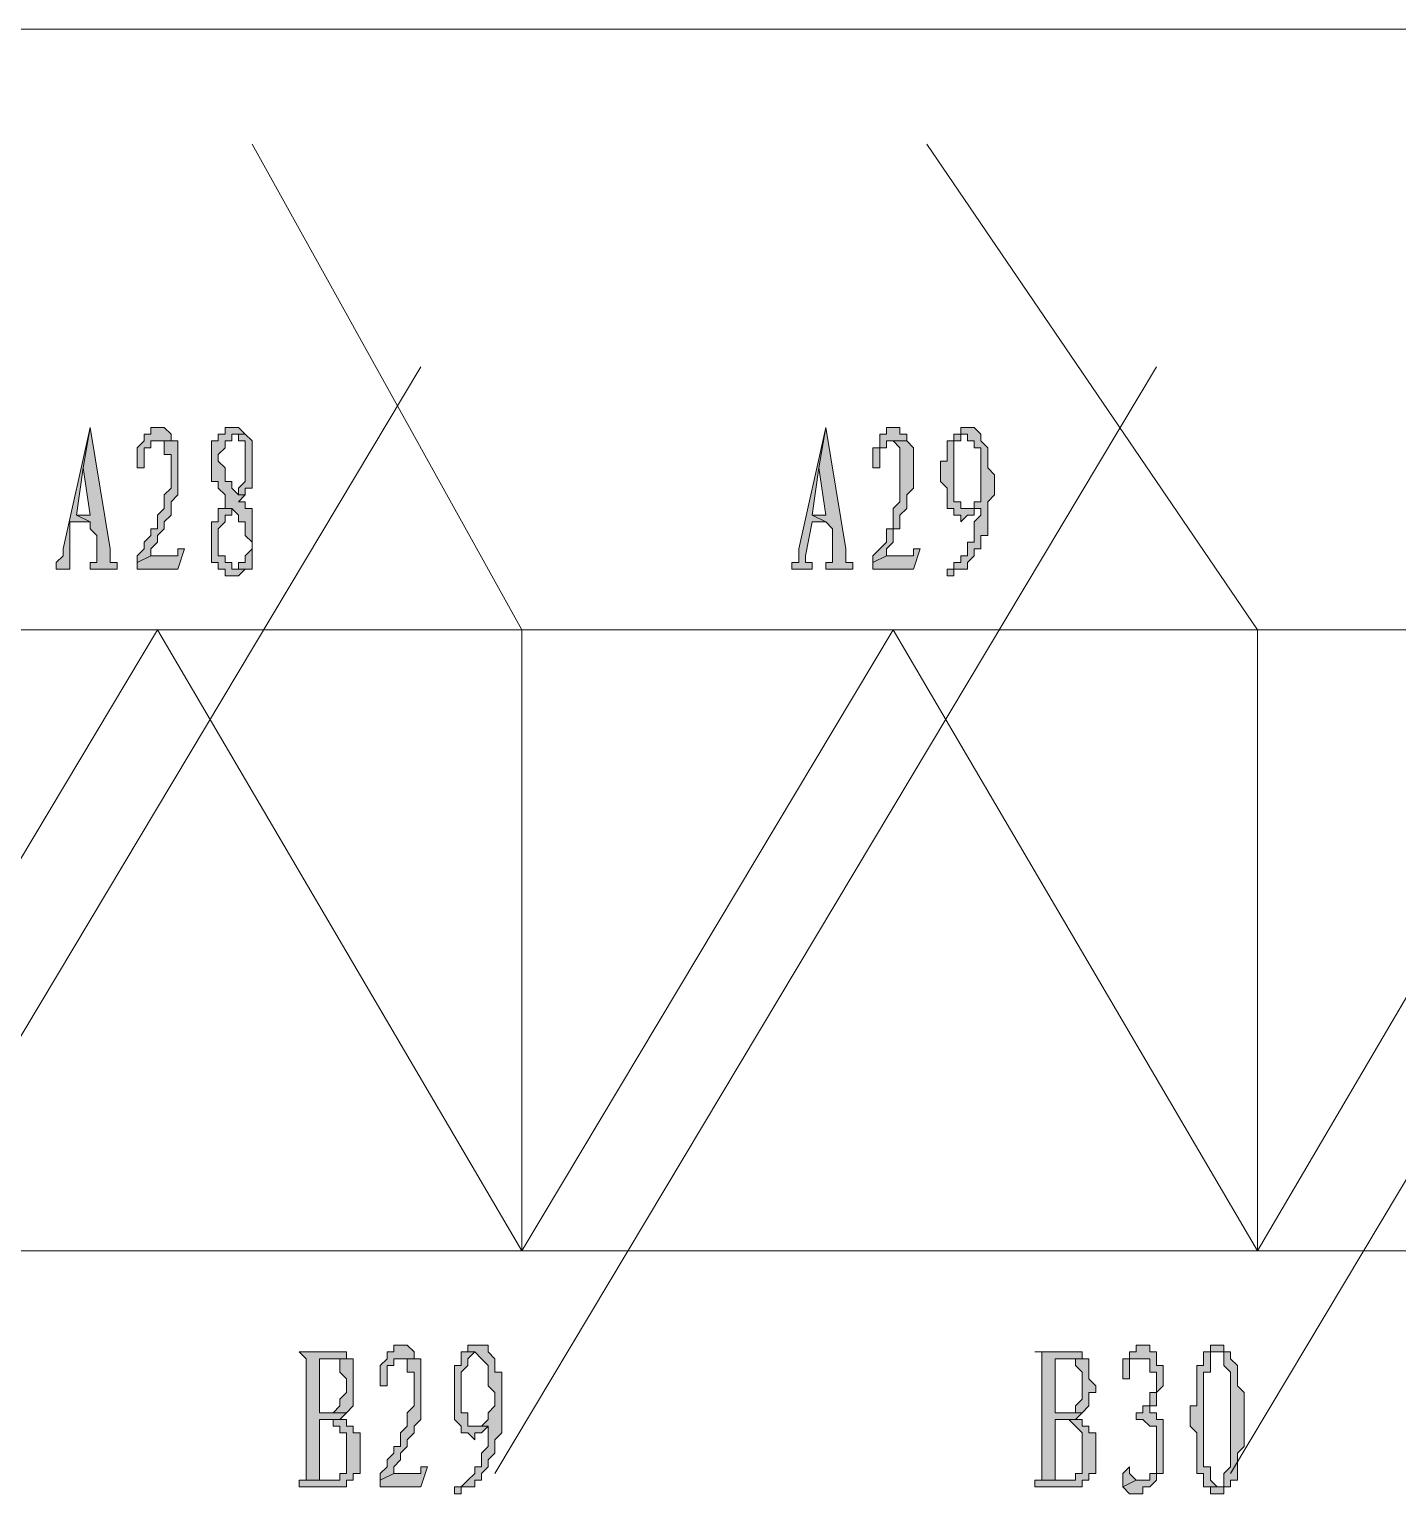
# Model space of a CAD drawing. Header units: millimetres. Extents: x 6 to 291, y 4 to 206.
# Drawn here: x 161.59 to 170.17, y 186.01 to 195.2 of the extents above; entities that cross this region are included whole.
import ezdxf

# ---------------------------------------------------------------- set-up
doc = ezdxf.new("R2010")
doc.units = ezdxf.units.MM
doc.layers.add('C00-00-00', color=7, linetype='Continuous')

msp = doc.modelspace()

# ---------------------------------------------------------------- hatches: boundary and pattern name
at = {"layer": 'C00-00-00'}
h = msp.add_hatch(color=256, dxfattribs=at)
h.dxf.hatch_style = 2
h.paths.add_polyline_path([(161.967326, 192.701335), (161.797993, 191.939335), (161.797993, 191.897002), (161.75566, 191.854669), (161.75566, 191.812335), (161.840326, 191.812335), (161.840326, 191.854669), (161.840326, 191.897002), (161.840326, 192.108669), (161.967326, 192.108669), (161.88266, 192.151002), (161.924993, 192.447335)])
h = msp.add_hatch(color=256, dxfattribs=at)
h.dxf.hatch_style = 2
h.paths.add_polyline_path([(161.967326, 192.701335), (161.924993, 192.447335), (161.967326, 192.151002), (161.88266, 192.151002), (161.967326, 192.108669), (161.967326, 192.066335), (162.00966, 192.024002), (162.00966, 191.939335), (162.00966, 191.897002), (162.00966, 191.854669), (161.967326, 191.854669), (161.967326, 191.812335), (162.13666, 191.812335), (162.13666, 191.854669), (162.094326, 191.854669), (162.094326, 191.897002), (162.094326, 191.939335)])
h = msp.add_hatch(color=256, dxfattribs=at)
h.dxf.hatch_style = 2
h.paths.add_polyline_path([(162.390669, 192.701335), (162.348336, 192.701335), (162.348336, 192.659002), (162.306003, 192.659002), (162.306003, 192.616669), (162.263669, 192.574335), (162.263669, 192.489669), (162.263669, 192.447335), (162.306003, 192.447335), (162.306003, 192.532002), (162.306003, 192.574335), (162.348336, 192.574335), (162.348336, 192.616669), (162.390669, 192.616669), (162.517669, 192.616669), (162.475336, 192.616669), (162.475336, 192.659002), (162.433003, 192.701335)])
h = msp.add_hatch(color=256, dxfattribs=at)
h.dxf.hatch_style = 2
h.paths.add_polyline_path([(162.898665, 192.701335), (162.813998, 192.701335), (162.813998, 192.659002), (162.771665, 192.659002), (162.771665, 192.616669), (162.729331, 192.616669), (162.729331, 192.362669), (162.771665, 192.362669), (162.771665, 192.320335), (162.813998, 192.278002), (162.813998, 192.235669), (162.813998, 192.193335), (162.856331, 192.193335), (162.898665, 192.151002), (162.898665, 192.108669), (162.940998, 192.108669), (162.940998, 192.066335), (162.940998, 192.024002), (162.983331, 191.981669), (162.983331, 191.939335), (162.940998, 191.897002), (162.940998, 191.854669), (162.898665, 191.854669), (162.898665, 191.812335), (162.856331, 191.812335), (162.983331, 191.812335), (162.983331, 191.854669), (162.983331, 191.897002), (162.983331, 192.108669), (162.983331, 192.151002), (162.983331, 192.193335), (162.940998, 192.193335), (162.940998, 192.235669), (162.898665, 192.235669), (162.940998, 192.278002), (162.898665, 192.278002), (162.856331, 192.320335), (162.856331, 192.362669), (162.813998, 192.362669), (162.813998, 192.405002), (162.813998, 192.447335), (162.771665, 192.489669), (162.771665, 192.532002), (162.813998, 192.574335), (162.813998, 192.616669), (162.856331, 192.616669), (162.856331, 192.659002), (162.940998, 192.659002)])
h = msp.add_hatch(color=256, dxfattribs=at)
h.dxf.hatch_style = 2
h.paths.add_polyline_path([(162.941007, 192.659003), (162.85634, 192.659003), (162.898674, 192.659003), (162.898674, 192.61667), (162.941007, 192.61667), (162.941007, 192.574336), (162.941007, 192.405003), (162.941007, 192.36267), (162.898674, 192.320336), (162.898674, 192.278003), (162.941007, 192.278003), (162.941007, 192.320336), (162.98334, 192.320336), (162.98334, 192.36267), (162.98334, 192.405003), (162.98334, 192.574336), (162.98334, 192.61667)])
h = msp.add_hatch(color=256, dxfattribs=at)
h.dxf.hatch_style = 2
h.paths.add_polyline_path([(166.58166, 192.701335), (166.412327, 191.939335), (166.412327, 191.897002), (166.412327, 191.854669), (166.369994, 191.854669), (166.369994, 191.812335), (166.496994, 191.812335), (166.496994, 191.854669), (166.45466, 191.854669), (166.45466, 191.897002), (166.496994, 192.108669), (166.58166, 192.108669), (166.496994, 192.151002), (166.539327, 192.447335)])
h = msp.add_hatch(color=256, dxfattribs=at)
h.dxf.hatch_style = 2
h.paths.add_polyline_path([(166.58166, 192.701335), (166.539327, 192.447335), (166.58166, 192.151002), (166.496994, 192.151002), (166.58166, 192.108669), (166.623994, 192.066335), (166.623994, 191.981669), (166.623994, 191.939335), (166.623994, 191.854669), (166.58166, 191.854669), (166.58166, 191.812335), (166.750994, 191.812335), (166.750994, 191.854669), (166.70866, 191.854669), (166.70866, 191.897002), (166.70866, 191.939335)])
h = msp.add_hatch(color=256, dxfattribs=at)
h.dxf.hatch_style = 2
h.paths.add_polyline_path([(167.005003, 192.701335), (166.96267, 192.701335), (166.96267, 192.659002), (166.920337, 192.659002), (166.920337, 192.616669), (166.920337, 192.574335), (166.878003, 192.574335), (166.878003, 192.447335), (166.920337, 192.447335), (166.920337, 192.532002), (166.920337, 192.574335), (166.96267, 192.574335), (166.96267, 192.616669), (167.005003, 192.616669), (167.08967, 192.616669), (167.08967, 192.659002), (167.047337, 192.659002), (167.047337, 192.701335)])
h = msp.add_hatch(color=256, dxfattribs=at)
h.dxf.hatch_style = 2
h.paths.add_polyline_path([(167.386004, 192.659003), (167.386004, 192.61667), (167.343671, 192.61667), (167.343671, 192.574336), (167.343671, 192.48967), (167.301337, 192.48967), (167.301337, 192.36267), (167.343671, 192.320336), (167.343671, 192.278003), (167.343671, 192.23567), (167.343671, 192.193336), (167.386004, 192.193336), (167.386004, 192.151003), (167.428337, 192.151003), (167.428337, 192.10867), (167.470671, 192.151003), (167.513004, 192.151003), (167.513004, 192.193336), (167.470671, 192.193336), (167.428337, 192.193336), (167.428337, 192.23567), (167.386004, 192.23567), (167.386004, 192.278003), (167.386004, 192.320336), (167.386004, 192.48967), (167.386004, 192.532003), (167.386004, 192.61667), (167.428337, 192.61667), (167.428337, 192.659003), (167.470671, 192.659003)])
h = msp.add_hatch(color=256, dxfattribs=at)
h.dxf.hatch_style = 2
h.paths.add_polyline_path([(167.470672, 192.701335), (167.428339, 192.701335), (167.428339, 192.659002), (167.386006, 192.659002), (167.470672, 192.659002), (167.470672, 192.616669), (167.513006, 192.616669), (167.513006, 192.574335), (167.555339, 192.574335), (167.555339, 192.489669), (167.555339, 192.447335), (167.555339, 192.278002), (167.555339, 192.235669), (167.513006, 192.235669), (167.513006, 192.193335), (167.555339, 192.193335), (167.555339, 192.151002), (167.513006, 192.108669), (167.513006, 192.066335), (167.513006, 192.024002), (167.513006, 191.981669), (167.470672, 191.981669), (167.470672, 191.939335), (167.470672, 191.897002), (167.428339, 191.897002), (167.428339, 191.854669), (167.386006, 191.854669), (167.386006, 191.812335), (167.343672, 191.812335), (167.343672, 191.770002), (167.386006, 191.770002), (167.386006, 191.812335), (167.428339, 191.812335), (167.470672, 191.812335), (167.470672, 191.854669), (167.513006, 191.897002), (167.513006, 191.939335), (167.555339, 191.939335), (167.555339, 191.981669), (167.555339, 192.024002), (167.597672, 192.024002), (167.597672, 192.108669), (167.597672, 192.151002), (167.597672, 192.235669), (167.640006, 192.278002), (167.640006, 192.405002), (167.597672, 192.447335), (167.597672, 192.532002), (167.597672, 192.574335), (167.555339, 192.616669), (167.555339, 192.659002), (167.513006, 192.701335)])
h = msp.add_hatch(color=256, dxfattribs=at)
h.dxf.hatch_style = 2
h.paths.add_polyline_path([(162.517664, 192.616669), (162.390664, 192.616669), (162.432997, 192.616669), (162.432997, 192.574335), (162.432997, 192.532002), (162.475331, 192.532002), (162.475331, 192.320335), (162.432997, 192.278002), (162.432997, 192.235669), (162.432997, 192.193335), (162.390664, 192.151002), (162.390664, 192.108669), (162.390664, 192.066335), (162.348331, 192.066335), (162.348331, 192.024002), (162.305997, 191.981669), (162.305997, 191.939335), (162.263664, 191.897002), (162.263664, 191.854669), (162.348331, 191.897002), (162.348331, 191.939335), (162.390664, 191.981669), (162.390664, 192.024002), (162.432997, 192.066335), (162.432997, 192.108669), (162.475331, 192.151002), (162.475331, 192.193335), (162.475331, 192.235669), (162.517664, 192.278002), (162.517664, 192.320335), (162.517664, 192.574335)])
h = msp.add_hatch(color=256, dxfattribs=at)
h.dxf.hatch_style = 2
h.paths.add_polyline_path([(167.089672, 192.616669), (167.005005, 192.616669), (167.047339, 192.574335), (167.047339, 192.532002), (167.047339, 192.320335), (167.047339, 192.278002), (167.047339, 192.235669), (167.005005, 192.193335), (167.005005, 192.151002), (167.005005, 192.108669), (167.005005, 192.066335), (166.962672, 192.066335), (166.962672, 192.024002), (166.962672, 191.981669), (166.920339, 191.939335), (166.878005, 191.897002), (166.878005, 191.854669), (166.962672, 191.897002), (166.962672, 191.939335), (167.005005, 191.981669), (167.005005, 192.024002), (167.005005, 192.066335), (167.047339, 192.066335), (167.047339, 192.108669), (167.047339, 192.151002), (167.089672, 192.193335), (167.089672, 192.235669), (167.089672, 192.278002), (167.132005, 192.320335), (167.132005, 192.574335)])
h = msp.add_hatch(color=256, dxfattribs=at)
h.dxf.hatch_style = 2
h.paths.add_polyline_path([(162.813996, 192.193336), (162.771663, 192.193336), (162.771663, 192.151002), (162.771663, 192.108669), (162.729329, 192.108669), (162.729329, 192.066336), (162.729329, 192.024002), (162.729329, 191.939336), (162.729329, 191.897002), (162.729329, 191.854669), (162.771663, 191.854669), (162.771663, 191.812336), (162.813996, 191.812336), (162.813996, 191.770002), (162.898663, 191.770002), (162.940996, 191.812336), (162.983329, 191.812336), (162.856329, 191.812336), (162.856329, 191.854669), (162.813996, 191.854669), (162.813996, 191.897002), (162.771663, 191.897002), (162.771663, 192.066336), (162.813996, 192.108669), (162.813996, 192.151002), (162.856329, 192.151002), (162.856329, 192.193336)])
h = msp.add_hatch(color=256, dxfattribs=at)
h.dxf.hatch_style = 2
h.paths.add_polyline_path([(167.512999, 192.193336), (167.470665, 192.193336), (167.512999, 192.193336), (167.555332, 192.193336)])
h = msp.add_hatch(color=256, dxfattribs=at)
h.dxf.hatch_style = 2
h.paths.add_polyline_path([(162.560006, 191.939336), (162.517673, 191.939336), (162.517673, 191.897002), (162.47534, 191.897002), (162.34834, 191.897002), (162.263673, 191.854669), (162.263673, 191.812336), (162.517673, 191.812336)])
h = msp.add_hatch(color=256, dxfattribs=at)
h.dxf.hatch_style = 2
h.paths.add_polyline_path([(167.17434, 191.939336), (167.132007, 191.939336), (167.132007, 191.897002), (167.089674, 191.897002), (166.962674, 191.897002), (166.878007, 191.854669), (166.878007, 191.812336), (167.132007, 191.812336)])
h = msp.add_hatch(color=256, dxfattribs=at)
h.dxf.hatch_style = 2
h.paths.add_polyline_path([(163.914672, 186.944003), (163.872339, 186.944003), (163.872339, 186.90167), (163.830005, 186.90167), (163.830005, 186.859337), (163.787672, 186.817003), (163.787672, 186.732337), (163.787672, 186.690003), (163.830005, 186.690003), (163.830005, 186.77467), (163.830005, 186.817003), (163.872339, 186.817003), (163.872339, 186.859337), (163.914672, 186.859337), (164.041672, 186.859337), (163.999339, 186.859337), (163.999339, 186.90167), (163.957005, 186.944003)])
h = msp.add_hatch(color=256, dxfattribs=at)
h.dxf.hatch_style = 2
h.paths.add_polyline_path([(164.380341, 186.944003), (164.338008, 186.944003), (164.338008, 186.90167), (164.295674, 186.90167), (164.380341, 186.90167), (164.422674, 186.859337), (164.465008, 186.817003), (164.465008, 186.77467), (164.465008, 186.690003), (164.507341, 186.64767), (164.507341, 186.563003), (164.465008, 186.52067), (164.465008, 186.478337), (164.422674, 186.436003), (164.465008, 186.436003), (164.465008, 186.39367), (164.465008, 186.309003), (164.422674, 186.26667), (164.422674, 186.224337), (164.422674, 186.182003), (164.380341, 186.182003), (164.380341, 186.13967), (164.338008, 186.097337), (164.295674, 186.055003), (164.253341, 186.055003), (164.253341, 186.01267), (164.295674, 186.01267), (164.295674, 186.055003), (164.338008, 186.055003), (164.380341, 186.055003), (164.380341, 186.097337), (164.422674, 186.097337), (164.422674, 186.13967), (164.465008, 186.182003), (164.465008, 186.224337), (164.507341, 186.26667), (164.507341, 186.309003), (164.507341, 186.351337), (164.549674, 186.39367), (164.549674, 186.52067), (164.549674, 186.563003), (164.549674, 186.605337), (164.549674, 186.64767), (164.549674, 186.77467), (164.507341, 186.77467), (164.507341, 186.817003), (164.507341, 186.859337), (164.465008, 186.90167), (164.465008, 186.944003), (164.422674, 186.944003)])
h = msp.add_hatch(color=256, dxfattribs=at)
h.dxf.hatch_style = 2
h.paths.add_polyline_path([(168.571332, 186.944003), (168.528999, 186.944003), (168.528999, 186.90167), (168.486665, 186.90167), (168.486665, 186.859337), (168.571332, 186.859337), (168.613665, 186.859337), (168.613665, 186.817003), (168.613665, 186.77467), (168.655999, 186.77467), (168.655999, 186.64767), (168.613665, 186.64767), (168.613665, 186.605337), (168.613665, 186.563003), (168.571332, 186.563003), (168.571332, 186.52067), (168.528999, 186.52067), (168.528999, 186.478337), (168.571332, 186.478337), (168.613665, 186.436003), (168.655999, 186.436003), (168.655999, 186.39367), (168.655999, 186.351337), (168.655999, 186.224337), (168.655999, 186.182003), (168.655999, 186.13967), (168.613665, 186.13967), (168.613665, 186.097337), (168.571332, 186.097337), (168.528999, 186.097337), (168.444332, 186.055003), (168.486665, 186.01267), (168.571332, 186.01267), (168.571332, 186.055003), (168.613665, 186.055003), (168.655999, 186.097337), (168.655999, 186.13967), (168.698332, 186.13967), (168.698332, 186.182003), (168.698332, 186.436003), (168.698332, 186.478337), (168.655999, 186.478337), (168.655999, 186.52067), (168.613665, 186.52067), (168.613665, 186.563003), (168.655999, 186.563003), (168.655999, 186.605337), (168.655999, 186.64767), (168.698332, 186.690003), (168.698332, 186.817003), (168.655999, 186.817003), (168.655999, 186.859337), (168.655999, 186.90167), (168.613665, 186.90167), (168.613665, 186.944003)])
h = msp.add_hatch(color=256, dxfattribs=at)
h.dxf.hatch_style = 2
h.paths.add_polyline_path([(169.037001, 186.944003), (168.994668, 186.944003), (168.994668, 186.90167), (169.037001, 186.90167), (169.079335, 186.90167), (169.079335, 186.859337), (169.079335, 186.817003), (169.121668, 186.77467), (169.121668, 186.690003), (169.121668, 186.64767), (169.121668, 186.478337), (169.121668, 186.309003), (169.121668, 186.26667), (169.121668, 186.182003), (169.079335, 186.13967), (169.079335, 186.097337), (169.079335, 186.055003), (169.037001, 186.055003), (168.952335, 186.055003), (168.994668, 186.055003), (168.994668, 186.01267), (169.079335, 186.01267), (169.079335, 186.055003), (169.121668, 186.055003), (169.121668, 186.097337), (169.164001, 186.097337), (169.164001, 186.182003), (169.164001, 186.26667), (169.206335, 186.309003), (169.206335, 186.64767), (169.164001, 186.690003), (169.164001, 186.77467), (169.164001, 186.817003), (169.121668, 186.859337), (169.121668, 186.90167), (169.079335, 186.90167), (169.079335, 186.944003)])
h = msp.add_hatch(color=256, dxfattribs=at)
h.dxf.hatch_style = 2
h.paths.add_polyline_path([(163.449003, 186.901669), (163.279669, 186.901669), (163.322003, 186.859336), (163.322003, 186.097336), (163.406669, 186.097336), (163.406669, 186.478336), (163.576003, 186.478336), (163.533669, 186.478336), (163.576003, 186.520669), (163.406669, 186.520669), (163.406669, 186.859336), (163.576003, 186.859336), (163.576003, 186.901669), (163.533669, 186.901669)])
h = msp.add_hatch(color=256, dxfattribs=at)
h.dxf.hatch_style = 2
h.paths.add_polyline_path([(163.575997, 186.859337), (163.448997, 186.859337), (163.491331, 186.859337), (163.533664, 186.859337), (163.533664, 186.817003), (163.533664, 186.77467), (163.575997, 186.732337), (163.575997, 186.64767), (163.533664, 186.605337), (163.533664, 186.563003), (163.491331, 186.52067), (163.448997, 186.52067), (163.575997, 186.52067), (163.618331, 186.563003), (163.618331, 186.605337), (163.618331, 186.817003), (163.618331, 186.859337)])
h = msp.add_hatch(color=256, dxfattribs=at)
h.dxf.hatch_style = 2
h.paths.add_polyline_path([(164.041667, 186.859337), (163.914667, 186.859337), (163.957, 186.859337), (163.957, 186.817003), (163.957, 186.77467), (163.999333, 186.77467), (163.999333, 186.563003), (163.957, 186.52067), (163.957, 186.478337), (163.957, 186.436003), (163.914667, 186.39367), (163.914667, 186.351337), (163.914667, 186.309003), (163.872333, 186.309003), (163.872333, 186.26667), (163.83, 186.224337), (163.83, 186.182003), (163.787667, 186.13967), (163.787667, 186.097337), (163.872333, 186.13967), (163.872333, 186.182003), (163.914667, 186.224337), (163.914667, 186.26667), (163.957, 186.309003), (163.957, 186.351337), (163.999333, 186.39367), (163.999333, 186.436003), (164.041667, 186.478337), (164.041667, 186.52067), (164.041667, 186.563003), (164.041667, 186.817003)])
h = msp.add_hatch(color=256, dxfattribs=at)
h.dxf.hatch_style = 2
h.paths.add_polyline_path([(164.295672, 186.901669), (164.295672, 186.859336), (164.295672, 186.817002), (164.253339, 186.817002), (164.253339, 186.774669), (164.253339, 186.732336), (164.253339, 186.563002), (164.253339, 186.478336), (164.295672, 186.436002), (164.295672, 186.393669), (164.338006, 186.393669), (164.380339, 186.351336), (164.380339, 186.393669), (164.422672, 186.393669), (164.465006, 186.436002), (164.380339, 186.436002), (164.338006, 186.436002), (164.338006, 186.478336), (164.338006, 186.520669), (164.295672, 186.520669), (164.295672, 186.774669), (164.338006, 186.817002), (164.338006, 186.859336), (164.380339, 186.901669)])
h = msp.add_hatch(color=256, dxfattribs=at)
h.dxf.hatch_style = 2
h.paths.add_polyline_path([(168.063337, 186.901669), (167.894003, 186.901669), (167.936337, 186.901669), (167.936337, 186.859336), (167.936337, 186.097336), (168.021003, 186.097336), (168.021003, 186.478336), (168.190337, 186.478336), (168.148003, 186.478336), (168.190337, 186.520669), (168.021003, 186.520669), (168.021003, 186.859336), (168.190337, 186.859336), (168.190337, 186.901669), (168.148003, 186.901669)])
h = msp.add_hatch(color=256, dxfattribs=at)
h.dxf.hatch_style = 2
h.paths.add_polyline_path([(168.190331, 186.859337), (168.063331, 186.859337), (168.105665, 186.859337), (168.147998, 186.859337), (168.147998, 186.817003), (168.190331, 186.77467), (168.190331, 186.605337), (168.147998, 186.563003), (168.147998, 186.52067), (168.105665, 186.52067), (168.063331, 186.52067), (168.190331, 186.52067), (168.232665, 186.563003), (168.232665, 186.64767), (168.274998, 186.64767), (168.274998, 186.690003), (168.232665, 186.732337), (168.232665, 186.817003), (168.232665, 186.859337)])
h = msp.add_hatch(color=256, dxfattribs=at)
h.dxf.hatch_style = 2
h.paths.add_polyline_path([(168.486663, 186.859337), (168.44433, 186.859337), (168.44433, 186.732337), (168.486663, 186.732337), (168.486663, 186.817003), (168.486663, 186.859337), (168.528997, 186.859337), (168.57133, 186.859337)])
h = msp.add_hatch(color=256, dxfattribs=at)
h.dxf.hatch_style = 2
h.paths.add_polyline_path([(168.994659, 186.901669), (168.952326, 186.901669), (168.952326, 186.859336), (168.952326, 186.817002), (168.909992, 186.817002), (168.909992, 186.732336), (168.909992, 186.563002), (168.867659, 186.563002), (168.867659, 186.436002), (168.909992, 186.393669), (168.909992, 186.266669), (168.909992, 186.224336), (168.909992, 186.139669), (168.952326, 186.139669), (168.952326, 186.097336), (168.952326, 186.055002), (169.036992, 186.055002), (168.994659, 186.097336), (168.994659, 186.182002), (168.952326, 186.182002), (168.952326, 186.774669), (168.994659, 186.774669), (168.994659, 186.859336), (168.994659, 186.901669), (169.036992, 186.901669)])
h = msp.add_hatch(color=256, dxfattribs=at)
h.dxf.hatch_style = 2
h.paths.add_polyline_path([(163.575997, 186.478336), (163.448997, 186.478336), (163.491331, 186.478336), (163.491331, 186.436003), (163.533664, 186.436003), (163.533664, 186.393669), (163.575997, 186.393669), (163.575997, 186.351336), (163.575997, 186.224336), (163.575997, 186.182003), (163.575997, 186.139669), (163.533664, 186.139669), (163.533664, 186.097336), (163.491331, 186.097336), (163.279664, 186.097336), (163.279664, 186.055003), (163.321997, 186.055003), (163.491331, 186.055003), (163.533664, 186.055003), (163.575997, 186.055003), (163.575997, 186.097336), (163.618331, 186.097336), (163.618331, 186.139669), (163.660664, 186.139669), (163.660664, 186.224336), (163.660664, 186.266669), (163.660664, 186.309003), (163.660664, 186.393669), (163.618331, 186.393669), (163.618331, 186.436003), (163.575997, 186.436003)])
h = msp.add_hatch(color=256, dxfattribs=at)
h.dxf.hatch_style = 2
h.paths.add_polyline_path([(164.422667, 186.436002), (164.380341, 186.436002), (164.464994, 186.436002)])
h = msp.add_hatch(color=256, dxfattribs=at)
h.dxf.hatch_style = 2
h.paths.add_polyline_path([(168.190331, 186.478336), (168.063331, 186.478336), (168.105665, 186.478336), (168.147998, 186.436003), (168.190331, 186.393669), (168.190331, 186.351336), (168.190331, 186.182003), (168.190331, 186.139669), (168.147998, 186.139669), (168.147998, 186.097336), (168.105665, 186.097336), (167.893998, 186.097336), (167.893998, 186.055003), (168.105665, 186.055003), (168.147998, 186.055003), (168.190331, 186.055003), (168.190331, 186.097336), (168.232665, 186.097336), (168.232665, 186.139669), (168.274998, 186.139669), (168.274998, 186.182003), (168.274998, 186.224336), (168.274998, 186.309003), (168.274998, 186.351336), (168.274998, 186.393669), (168.232665, 186.393669), (168.232665, 186.436003), (168.190331, 186.436003)])
h = msp.add_hatch(color=256, dxfattribs=at)
h.dxf.hatch_style = 2
h.paths.add_polyline_path([(164.083993, 186.182002), (164.04166, 186.182002), (164.04166, 186.139669), (163.999326, 186.139669), (163.872326, 186.139669), (163.78766, 186.097335), (163.78766, 186.055002), (164.04166, 186.055002)])
h = msp.add_hatch(color=256, dxfattribs=at)
h.dxf.hatch_style = 2
h.paths.add_polyline_path([(168.486663, 186.182002), (168.44433, 186.139669), (168.44433, 186.055002), (168.528997, 186.097335), (168.486663, 186.139669)])

# ---------------------------------------------------------------- linework, layer by layer
at = {"layer": 'C00-00-00', "lineweight": 5}
for points in [[(146.812001, 195.199002), (247.142004, 195.199002)], [(164.676673, 191.431336), (162.983333, 194.479336)], [(169.291007, 191.431336), (167.216667, 194.479336)], [(164.041667, 193.082336), (159.893002, 186.13967)], [(168.656001, 193.082336), (164.507336, 186.13967)], [(173.270335, 193.082336), (169.12167, 186.13967)], [(35.517668, 191.431336), (252.010328, 191.431336)], [(141.604999, 187.536669), (143.933337, 191.431336), (146.219333, 187.536669), (148.547671, 191.431336), (150.833667, 187.536669), (153.162005, 191.431336), (155.448001, 187.536669), (157.776331, 191.431336), (160.062335, 187.536669), (162.390665, 191.431336), (164.676669, 187.536669), (167.004999, 191.431336), (169.291003, 187.536669), (171.576999, 191.431336), (173.905329, 187.536669), (176.191333, 191.431336), (178.519663, 187.536669), (180.805667, 191.431336)], [(164.676673, 191.431336), (164.676673, 187.536669)], [(169.291007, 191.431336), (169.291007, 187.536669)], [(35.517668, 187.536669), (252.010328, 187.536669)]]:
    msp.add_lwpolyline(points, dxfattribs=at)
at = {"layer": 'C00-00-00', "lineweight": 13}
for points in [[(161.967326, 192.701335), (161.797993, 191.939335), (161.797993, 191.897002), (161.75566, 191.854669), (161.75566, 191.812335), (161.840326, 191.812335), (161.840326, 191.854669), (161.840326, 191.897002), (161.840326, 192.108669), (161.967326, 192.108669), (161.88266, 192.151002), (161.924993, 192.447335)], [(161.967326, 192.701335), (161.924993, 192.447335), (161.967326, 192.151002), (161.88266, 192.151002), (161.967326, 192.108669), (161.967326, 192.066335), (162.00966, 192.024002), (162.00966, 191.939335), (162.00966, 191.897002), (162.00966, 191.854669), (161.967326, 191.854669), (161.967326, 191.812335), (162.13666, 191.812335), (162.13666, 191.854669), (162.094326, 191.854669), (162.094326, 191.897002), (162.094326, 191.939335)], [(162.390669, 192.701335), (162.348336, 192.701335), (162.348336, 192.659002), (162.306003, 192.659002), (162.306003, 192.616669), (162.263669, 192.574335), (162.263669, 192.489669), (162.263669, 192.447335), (162.306003, 192.447335), (162.306003, 192.532002), (162.306003, 192.574335), (162.348336, 192.574335), (162.348336, 192.616669), (162.390669, 192.616669), (162.517669, 192.616669), (162.475336, 192.616669), (162.475336, 192.659002), (162.433003, 192.701335)], [(162.898665, 192.701335), (162.813998, 192.701335), (162.813998, 192.659002), (162.771665, 192.659002), (162.771665, 192.616669), (162.729331, 192.616669), (162.729331, 192.362669), (162.771665, 192.362669), (162.771665, 192.320335), (162.813998, 192.278002), (162.813998, 192.235669), (162.813998, 192.193335), (162.856331, 192.193335), (162.898665, 192.151002), (162.898665, 192.108669), (162.940998, 192.108669), (162.940998, 192.066335), (162.940998, 192.024002), (162.983331, 191.981669), (162.983331, 191.939335), (162.940998, 191.897002), (162.940998, 191.854669), (162.898665, 191.854669), (162.898665, 191.812335), (162.856331, 191.812335), (162.983331, 191.812335), (162.983331, 191.854669), (162.983331, 191.897002), (162.983331, 192.108669), (162.983331, 192.151002), (162.983331, 192.193335), (162.940998, 192.193335), (162.940998, 192.235669), (162.898665, 192.235669), (162.940998, 192.278002), (162.898665, 192.278002), (162.856331, 192.320335), (162.856331, 192.362669), (162.813998, 192.362669), (162.813998, 192.405002), (162.813998, 192.447335), (162.771665, 192.489669), (162.771665, 192.532002), (162.813998, 192.574335), (162.813998, 192.616669), (162.856331, 192.616669), (162.856331, 192.659002), (162.940998, 192.659002)], [(162.941007, 192.659003), (162.85634, 192.659003), (162.898674, 192.659003), (162.898674, 192.61667), (162.941007, 192.61667), (162.941007, 192.574336), (162.941007, 192.405003), (162.941007, 192.36267), (162.898674, 192.320336), (162.898674, 192.278003), (162.941007, 192.278003), (162.941007, 192.320336), (162.98334, 192.320336), (162.98334, 192.36267), (162.98334, 192.405003), (162.98334, 192.574336), (162.98334, 192.61667)], [(166.58166, 192.701335), (166.412327, 191.939335), (166.412327, 191.897002), (166.412327, 191.854669), (166.369994, 191.854669), (166.369994, 191.812335), (166.496994, 191.812335), (166.496994, 191.854669), (166.45466, 191.854669), (166.45466, 191.897002), (166.496994, 192.108669), (166.58166, 192.108669), (166.496994, 192.151002), (166.539327, 192.447335)], [(166.58166, 192.701335), (166.539327, 192.447335), (166.58166, 192.151002), (166.496994, 192.151002), (166.58166, 192.108669), (166.623994, 192.066335), (166.623994, 191.981669), (166.623994, 191.939335), (166.623994, 191.854669), (166.58166, 191.854669), (166.58166, 191.812335), (166.750994, 191.812335), (166.750994, 191.854669), (166.70866, 191.854669), (166.70866, 191.897002), (166.70866, 191.939335)], [(167.005003, 192.701335), (166.96267, 192.701335), (166.96267, 192.659002), (166.920337, 192.659002), (166.920337, 192.616669), (166.920337, 192.574335), (166.878003, 192.574335), (166.878003, 192.447335), (166.920337, 192.447335), (166.920337, 192.532002), (166.920337, 192.574335), (166.96267, 192.574335), (166.96267, 192.616669), (167.005003, 192.616669), (167.08967, 192.616669), (167.08967, 192.659002), (167.047337, 192.659002), (167.047337, 192.701335)], [(167.386004, 192.659003), (167.386004, 192.61667), (167.343671, 192.61667), (167.343671, 192.574336), (167.343671, 192.48967), (167.301337, 192.48967), (167.301337, 192.36267), (167.343671, 192.320336), (167.343671, 192.278003), (167.343671, 192.23567), (167.343671, 192.193336), (167.386004, 192.193336), (167.386004, 192.151003), (167.428337, 192.151003), (167.428337, 192.10867), (167.470671, 192.151003), (167.513004, 192.151003), (167.513004, 192.193336), (167.470671, 192.193336), (167.428337, 192.193336), (167.428337, 192.23567), (167.386004, 192.23567), (167.386004, 192.278003), (167.386004, 192.320336), (167.386004, 192.48967), (167.386004, 192.532003), (167.386004, 192.61667), (167.428337, 192.61667), (167.428337, 192.659003), (167.470671, 192.659003)], [(167.470672, 192.701335), (167.428339, 192.701335), (167.428339, 192.659002), (167.386006, 192.659002), (167.470672, 192.659002), (167.470672, 192.616669), (167.513006, 192.616669), (167.513006, 192.574335), (167.555339, 192.574335), (167.555339, 192.489669), (167.555339, 192.447335), (167.555339, 192.278002), (167.555339, 192.235669), (167.513006, 192.235669), (167.513006, 192.193335), (167.555339, 192.193335), (167.555339, 192.151002), (167.513006, 192.108669), (167.513006, 192.066335), (167.513006, 192.024002), (167.513006, 191.981669), (167.470672, 191.981669), (167.470672, 191.939335), (167.470672, 191.897002), (167.428339, 191.897002), (167.428339, 191.854669), (167.386006, 191.854669), (167.386006, 191.812335), (167.343672, 191.812335), (167.343672, 191.770002), (167.386006, 191.770002), (167.386006, 191.812335), (167.428339, 191.812335), (167.470672, 191.812335), (167.470672, 191.854669), (167.513006, 191.897002), (167.513006, 191.939335), (167.555339, 191.939335), (167.555339, 191.981669), (167.555339, 192.024002), (167.597672, 192.024002), (167.597672, 192.108669), (167.597672, 192.151002), (167.597672, 192.235669), (167.640006, 192.278002), (167.640006, 192.405002), (167.597672, 192.447335), (167.597672, 192.532002), (167.597672, 192.574335), (167.555339, 192.616669), (167.555339, 192.659002), (167.513006, 192.701335)], [(162.517664, 192.616669), (162.390664, 192.616669), (162.432997, 192.616669), (162.432997, 192.574335), (162.432997, 192.532002), (162.475331, 192.532002), (162.475331, 192.320335), (162.432997, 192.278002), (162.432997, 192.235669), (162.432997, 192.193335), (162.390664, 192.151002), (162.390664, 192.108669), (162.390664, 192.066335), (162.348331, 192.066335), (162.348331, 192.024002), (162.305997, 191.981669), (162.305997, 191.939335), (162.263664, 191.897002), (162.263664, 191.854669), (162.348331, 191.897002), (162.348331, 191.939335), (162.390664, 191.981669), (162.390664, 192.024002), (162.432997, 192.066335), (162.432997, 192.108669), (162.475331, 192.151002), (162.475331, 192.193335), (162.475331, 192.235669), (162.517664, 192.278002), (162.517664, 192.320335), (162.517664, 192.574335)], [(167.089672, 192.616669), (167.005005, 192.616669), (167.047339, 192.574335), (167.047339, 192.532002), (167.047339, 192.320335), (167.047339, 192.278002), (167.047339, 192.235669), (167.005005, 192.193335), (167.005005, 192.151002), (167.005005, 192.108669), (167.005005, 192.066335), (166.962672, 192.066335), (166.962672, 192.024002), (166.962672, 191.981669), (166.920339, 191.939335), (166.878005, 191.897002), (166.878005, 191.854669), (166.962672, 191.897002), (166.962672, 191.939335), (167.005005, 191.981669), (167.005005, 192.024002), (167.005005, 192.066335), (167.047339, 192.066335), (167.047339, 192.108669), (167.047339, 192.151002), (167.089672, 192.193335), (167.089672, 192.235669), (167.089672, 192.278002), (167.132005, 192.320335), (167.132005, 192.574335)], [(162.813996, 192.193336), (162.771663, 192.193336), (162.771663, 192.151002), (162.771663, 192.108669), (162.729329, 192.108669), (162.729329, 192.066336), (162.729329, 192.024002), (162.729329, 191.939336), (162.729329, 191.897002), (162.729329, 191.854669), (162.771663, 191.854669), (162.771663, 191.812336), (162.813996, 191.812336), (162.813996, 191.770002), (162.898663, 191.770002), (162.940996, 191.812336), (162.983329, 191.812336), (162.856329, 191.812336), (162.856329, 191.854669), (162.813996, 191.854669), (162.813996, 191.897002), (162.771663, 191.897002), (162.771663, 192.066336), (162.813996, 192.108669), (162.813996, 192.151002), (162.856329, 192.151002), (162.856329, 192.193336)], [(167.512999, 192.193336), (167.470665, 192.193336), (167.512999, 192.193336), (167.555332, 192.193336)], [(162.560006, 191.939336), (162.517673, 191.939336), (162.517673, 191.897002), (162.47534, 191.897002), (162.34834, 191.897002), (162.263673, 191.854669), (162.263673, 191.812336), (162.517673, 191.812336)], [(167.17434, 191.939336), (167.132007, 191.939336), (167.132007, 191.897002), (167.089674, 191.897002), (166.962674, 191.897002), (166.878007, 191.854669), (166.878007, 191.812336), (167.132007, 191.812336)], [(163.914672, 186.944003), (163.872339, 186.944003), (163.872339, 186.90167), (163.830005, 186.90167), (163.830005, 186.859337), (163.787672, 186.817003), (163.787672, 186.732337), (163.787672, 186.690003), (163.830005, 186.690003), (163.830005, 186.77467), (163.830005, 186.817003), (163.872339, 186.817003), (163.872339, 186.859337), (163.914672, 186.859337), (164.041672, 186.859337), (163.999339, 186.859337), (163.999339, 186.90167), (163.957005, 186.944003)], [(164.380341, 186.944003), (164.338008, 186.944003), (164.338008, 186.90167), (164.295674, 186.90167), (164.380341, 186.90167), (164.422674, 186.859337), (164.465008, 186.817003), (164.465008, 186.77467), (164.465008, 186.690003), (164.507341, 186.64767), (164.507341, 186.563003), (164.465008, 186.52067), (164.465008, 186.478337), (164.422674, 186.436003), (164.465008, 186.436003), (164.465008, 186.39367), (164.465008, 186.309003), (164.422674, 186.26667), (164.422674, 186.224337), (164.422674, 186.182003), (164.380341, 186.182003), (164.380341, 186.13967), (164.338008, 186.097337), (164.295674, 186.055003), (164.253341, 186.055003), (164.253341, 186.01267), (164.295674, 186.01267), (164.295674, 186.055003), (164.338008, 186.055003), (164.380341, 186.055003), (164.380341, 186.097337), (164.422674, 186.097337), (164.422674, 186.13967), (164.465008, 186.182003), (164.465008, 186.224337), (164.507341, 186.26667), (164.507341, 186.309003), (164.507341, 186.351337), (164.549674, 186.39367), (164.549674, 186.52067), (164.549674, 186.563003), (164.549674, 186.605337), (164.549674, 186.64767), (164.549674, 186.77467), (164.507341, 186.77467), (164.507341, 186.817003), (164.507341, 186.859337), (164.465008, 186.90167), (164.465008, 186.944003), (164.422674, 186.944003)], [(168.571332, 186.944003), (168.528999, 186.944003), (168.528999, 186.90167), (168.486665, 186.90167), (168.486665, 186.859337), (168.571332, 186.859337), (168.613665, 186.859337), (168.613665, 186.817003), (168.613665, 186.77467), (168.655999, 186.77467), (168.655999, 186.64767), (168.613665, 186.64767), (168.613665, 186.605337), (168.613665, 186.563003), (168.571332, 186.563003), (168.571332, 186.52067), (168.528999, 186.52067), (168.528999, 186.478337), (168.571332, 186.478337), (168.613665, 186.436003), (168.655999, 186.436003), (168.655999, 186.39367), (168.655999, 186.351337), (168.655999, 186.224337), (168.655999, 186.182003), (168.655999, 186.13967), (168.613665, 186.13967), (168.613665, 186.097337), (168.571332, 186.097337), (168.528999, 186.097337), (168.444332, 186.055003), (168.486665, 186.01267), (168.571332, 186.01267), (168.571332, 186.055003), (168.613665, 186.055003), (168.655999, 186.097337), (168.655999, 186.13967), (168.698332, 186.13967), (168.698332, 186.182003), (168.698332, 186.436003), (168.698332, 186.478337), (168.655999, 186.478337), (168.655999, 186.52067), (168.613665, 186.52067), (168.613665, 186.563003), (168.655999, 186.563003), (168.655999, 186.605337), (168.655999, 186.64767), (168.698332, 186.690003), (168.698332, 186.817003), (168.655999, 186.817003), (168.655999, 186.859337), (168.655999, 186.90167), (168.613665, 186.90167), (168.613665, 186.944003)], [(169.037001, 186.944003), (168.994668, 186.944003), (168.994668, 186.90167), (169.037001, 186.90167), (169.079335, 186.90167), (169.079335, 186.859337), (169.079335, 186.817003), (169.121668, 186.77467), (169.121668, 186.690003), (169.121668, 186.64767), (169.121668, 186.478337), (169.121668, 186.309003), (169.121668, 186.26667), (169.121668, 186.182003), (169.079335, 186.13967), (169.079335, 186.097337), (169.079335, 186.055003), (169.037001, 186.055003), (168.952335, 186.055003), (168.994668, 186.055003), (168.994668, 186.01267), (169.079335, 186.01267), (169.079335, 186.055003), (169.121668, 186.055003), (169.121668, 186.097337), (169.164001, 186.097337), (169.164001, 186.182003), (169.164001, 186.26667), (169.206335, 186.309003), (169.206335, 186.64767), (169.164001, 186.690003), (169.164001, 186.77467), (169.164001, 186.817003), (169.121668, 186.859337), (169.121668, 186.90167), (169.079335, 186.90167), (169.079335, 186.944003)], [(163.449003, 186.901669), (163.279669, 186.901669), (163.322003, 186.859336), (163.322003, 186.097336), (163.406669, 186.097336), (163.406669, 186.478336), (163.576003, 186.478336), (163.533669, 186.478336), (163.576003, 186.520669), (163.406669, 186.520669), (163.406669, 186.859336), (163.576003, 186.859336), (163.576003, 186.901669), (163.533669, 186.901669)], [(163.575997, 186.859337), (163.448997, 186.859337), (163.491331, 186.859337), (163.533664, 186.859337), (163.533664, 186.817003), (163.533664, 186.77467), (163.575997, 186.732337), (163.575997, 186.64767), (163.533664, 186.605337), (163.533664, 186.563003), (163.491331, 186.52067), (163.448997, 186.52067), (163.575997, 186.52067), (163.618331, 186.563003), (163.618331, 186.605337), (163.618331, 186.817003), (163.618331, 186.859337)], [(164.041667, 186.859337), (163.914667, 186.859337), (163.957, 186.859337), (163.957, 186.817003), (163.957, 186.77467), (163.999333, 186.77467), (163.999333, 186.563003), (163.957, 186.52067), (163.957, 186.478337), (163.957, 186.436003), (163.914667, 186.39367), (163.914667, 186.351337), (163.914667, 186.309003), (163.872333, 186.309003), (163.872333, 186.26667), (163.83, 186.224337), (163.83, 186.182003), (163.787667, 186.13967), (163.787667, 186.097337), (163.872333, 186.13967), (163.872333, 186.182003), (163.914667, 186.224337), (163.914667, 186.26667), (163.957, 186.309003), (163.957, 186.351337), (163.999333, 186.39367), (163.999333, 186.436003), (164.041667, 186.478337), (164.041667, 186.52067), (164.041667, 186.563003), (164.041667, 186.817003)], [(164.295672, 186.901669), (164.295672, 186.859336), (164.295672, 186.817002), (164.253339, 186.817002), (164.253339, 186.774669), (164.253339, 186.732336), (164.253339, 186.563002), (164.253339, 186.478336), (164.295672, 186.436002), (164.295672, 186.393669), (164.338006, 186.393669), (164.380339, 186.351336), (164.380339, 186.393669), (164.422672, 186.393669), (164.465006, 186.436002), (164.380339, 186.436002), (164.338006, 186.436002), (164.338006, 186.478336), (164.338006, 186.520669), (164.295672, 186.520669), (164.295672, 186.774669), (164.338006, 186.817002), (164.338006, 186.859336), (164.380339, 186.901669)], [(168.063337, 186.901669), (167.894003, 186.901669), (167.936337, 186.901669), (167.936337, 186.859336), (167.936337, 186.097336), (168.021003, 186.097336), (168.021003, 186.478336), (168.190337, 186.478336), (168.148003, 186.478336), (168.190337, 186.520669), (168.021003, 186.520669), (168.021003, 186.859336), (168.190337, 186.859336), (168.190337, 186.901669), (168.148003, 186.901669)], [(168.190331, 186.859337), (168.063331, 186.859337), (168.105665, 186.859337), (168.147998, 186.859337), (168.147998, 186.817003), (168.190331, 186.77467), (168.190331, 186.605337), (168.147998, 186.563003), (168.147998, 186.52067), (168.105665, 186.52067), (168.063331, 186.52067), (168.190331, 186.52067), (168.232665, 186.563003), (168.232665, 186.64767), (168.274998, 186.64767), (168.274998, 186.690003), (168.232665, 186.732337), (168.232665, 186.817003), (168.232665, 186.859337)], [(168.486663, 186.859337), (168.44433, 186.859337), (168.44433, 186.732337), (168.486663, 186.732337), (168.486663, 186.817003), (168.486663, 186.859337), (168.528997, 186.859337), (168.57133, 186.859337)], [(168.994659, 186.901669), (168.952326, 186.901669), (168.952326, 186.859336), (168.952326, 186.817002), (168.909992, 186.817002), (168.909992, 186.732336), (168.909992, 186.563002), (168.867659, 186.563002), (168.867659, 186.436002), (168.909992, 186.393669), (168.909992, 186.266669), (168.909992, 186.224336), (168.909992, 186.139669), (168.952326, 186.139669), (168.952326, 186.097336), (168.952326, 186.055002), (169.036992, 186.055002), (168.994659, 186.097336), (168.994659, 186.182002), (168.952326, 186.182002), (168.952326, 186.774669), (168.994659, 186.774669), (168.994659, 186.859336), (168.994659, 186.901669), (169.036992, 186.901669)], [(163.575997, 186.478336), (163.448997, 186.478336), (163.491331, 186.478336), (163.491331, 186.436003), (163.533664, 186.436003), (163.533664, 186.393669), (163.575997, 186.393669), (163.575997, 186.351336), (163.575997, 186.224336), (163.575997, 186.182003), (163.575997, 186.139669), (163.533664, 186.139669), (163.533664, 186.097336), (163.491331, 186.097336), (163.279664, 186.097336), (163.279664, 186.055003), (163.321997, 186.055003), (163.491331, 186.055003), (163.533664, 186.055003), (163.575997, 186.055003), (163.575997, 186.097336), (163.618331, 186.097336), (163.618331, 186.139669), (163.660664, 186.139669), (163.660664, 186.224336), (163.660664, 186.266669), (163.660664, 186.309003), (163.660664, 186.393669), (163.618331, 186.393669), (163.618331, 186.436003), (163.575997, 186.436003)], [(164.422667, 186.436002), (164.380341, 186.436002), (164.464994, 186.436002)], [(168.190331, 186.478336), (168.063331, 186.478336), (168.105665, 186.478336), (168.147998, 186.436003), (168.190331, 186.393669), (168.190331, 186.351336), (168.190331, 186.182003), (168.190331, 186.139669), (168.147998, 186.139669), (168.147998, 186.097336), (168.105665, 186.097336), (167.893998, 186.097336), (167.893998, 186.055003), (168.105665, 186.055003), (168.147998, 186.055003), (168.190331, 186.055003), (168.190331, 186.097336), (168.232665, 186.097336), (168.232665, 186.139669), (168.274998, 186.139669), (168.274998, 186.182003), (168.274998, 186.224336), (168.274998, 186.309003), (168.274998, 186.351336), (168.274998, 186.393669), (168.232665, 186.393669), (168.232665, 186.436003), (168.190331, 186.436003)], [(164.083993, 186.182002), (164.04166, 186.182002), (164.04166, 186.139669), (163.999326, 186.139669), (163.872326, 186.139669), (163.78766, 186.097335), (163.78766, 186.055002), (164.04166, 186.055002)], [(168.486663, 186.182002), (168.44433, 186.139669), (168.44433, 186.055002), (168.528997, 186.097335), (168.486663, 186.139669)]]:
    msp.add_lwpolyline(points, close=True, dxfattribs=at)

doc.saveas('drawing.dxf')
